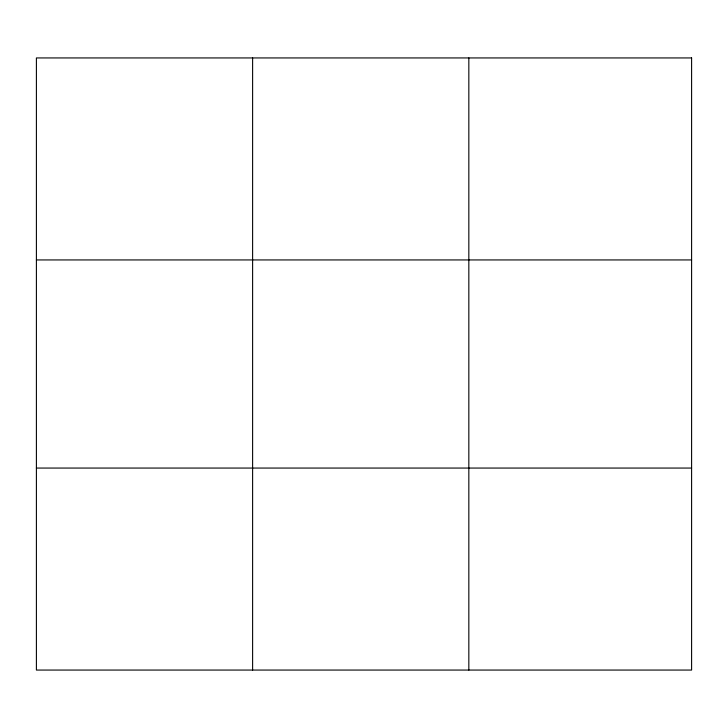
<?xml version="1.0" encoding="UTF-8"?>
<svg xmlns="http://www.w3.org/2000/svg" width="728" height="728" viewBox="0 0 728 728"><rect width="100%" height="100%" fill="white"/><g stroke="black" fill="none" stroke-linecap="round" stroke-linejoin="round"><path stroke-width="1.09" d="M252.616 670.06L252.616 57.94M468.832 670.06L468.832 57.94M36.4 259.941L691.6 259.941M36.4 468.059L691.6 468.059M691.6 57.94L691.6 670.06L36.4 670.06L36.4 57.94L691.6 57.94"/></g></svg>
